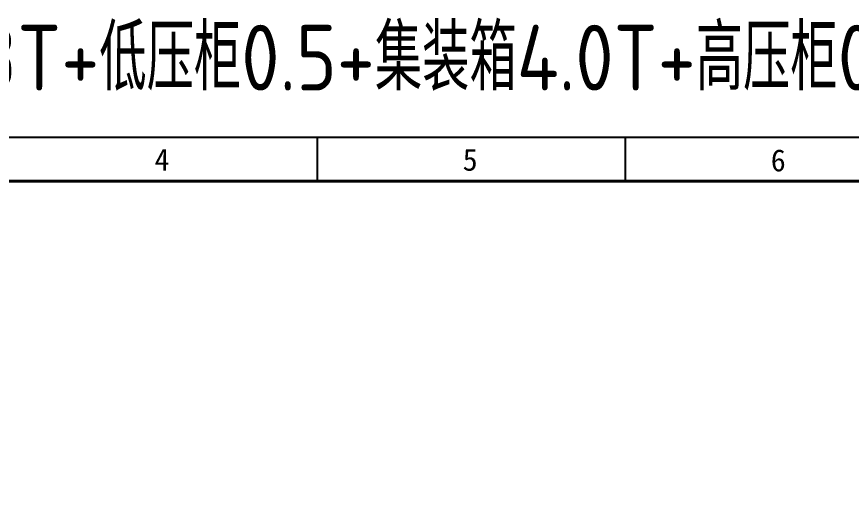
# Model space of a CAD drawing. Header units: millimetres. Extents: x 0 to 87554, y -20854 to 20404.
# Drawn here: x 6953 to 13179, y 16781 to 20404 of the extents above; entities that cross this region are included whole.
import ezdxf
from ezdxf.enums import TextEntityAlignment as Align

# ---------------------------------------------------------------- set-up
doc = ezdxf.new("R2010")
doc.units = ezdxf.units.MM
doc.layers.get('0').update_dxf_attribs({"lineweight": 15})
doc.layers.add('00_COMPONENTS', color=7, linetype='Continuous')
doc.layers.add('FORM', color=7, linetype='Continuous')
doc.styles.add('GB', font='gbenor.shx', dxfattribs={"bigfont": 'gbcbig.shx'})
doc.styles.add('KEHUA', font='STFANGSO.TTF')

# ---------------------------------------------------------------- blocks, each defined once
blk = doc.blocks.new('KH01-M017S')
at = {"layer": 'FORM', "color": 4}
for p, q in [((140, 297), (140, 292)), ((175, 297), (175, 292))]:
    blk.add_line(p, q, dxfattribs=at)
at = {"layer": 'FORM', "color": 6}
blk.add_lwpolyline([(0, 297), (420, 297), (420, 0), (0, 0)], close=True, dxfattribs=at)
at = {"layer": 'FORM', "color": 8, "lineweight": 40}
blk.add_lwpolyline([(5, 5), (415, 5), (415, 292), (5, 292)], close=True, dxfattribs=at)
at = {"layer": 'FORM', "color": 4, "style": 'KEHUA'}
for s, p in [('4', (121.528, 293.192)), ('5', (156.528, 293.192)), ('6', (191.528, 293.127))]:
    blk.add_text(s, height=2.5, dxfattribs=at).set_placement(p)
at = {"layer": 'FORM', "color": 8, "style": 'KEHUA'}
blk.add_attdef('公司名称', text='', height=2.5, dxfattribs=at).set_placement((284.941, 43.944), align=Align.MIDDLE_LEFT)
at = {"layer": 'FORM', "color": 4, "style": 'KEHUA'}
for tag, p in [('设计者', (369.071, 43.93)), ('工程名称', (299.91, 37.585)), ('审核者', (369.071, 37.93)), ('标准化', (369.071, 31.93)), ('批准者', (369.071, 25.93))]:
    blk.add_attdef(tag, text='', height=2.5, dxfattribs=at).set_placement(p, align=Align.MIDDLE_LEFT)
for tag, p in [('图纸名称', (299.91, 30.82)), ('产品型号', (299.91, 24.82)), ('版本', (299.91, 18.638)), ('页码', (299.91, 12.638))]:
    blk.add_attdef(tag, p, '', height=2.5, dxfattribs=at)

msp = doc.modelspace()

# ---------------------------------------------------------------- block references
at = {"xscale": 65.67391285754275, "yscale": 65.67391285754275, "zscale": 65.67391285754275}
msp.add_blockref('KH01-M017S', (0, 0), dxfattribs=at)

# ---------------------------------------------------------------- texts
at = {"layer": '00_COMPONENTS', "color": 6, "insert": (100.365, 20094.251), "char_height": 490, "width": 19700.21092, "attachment_point": 4, "style": 'GB'}
msp.add_mtext('变压器6.6T（其中油重1.6）+逆变器1.8T+低压柜0.5+集装箱4.0T+高压柜0.8+附件0.3=14T', dxfattribs=at)

doc.saveas('drawing.dxf')
